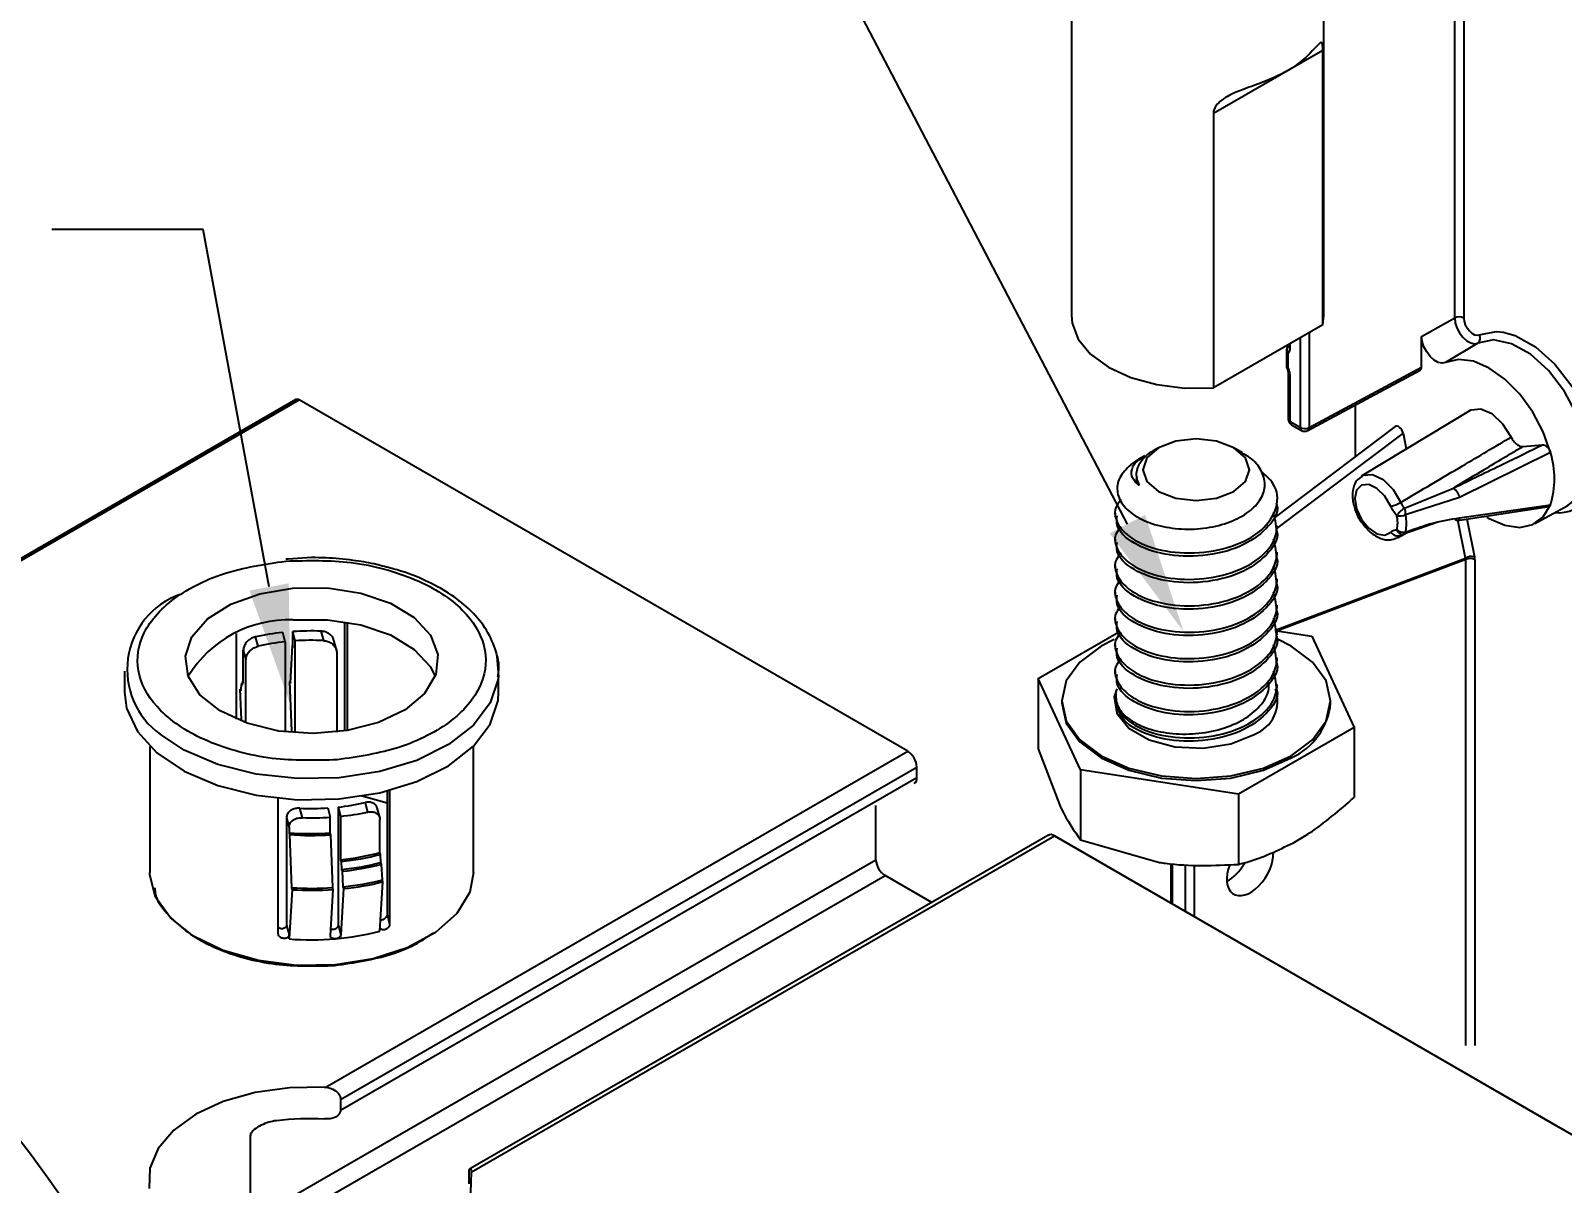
# Model space of a CAD drawing. Extents: x -1.7 to 6.3, y -6.8 to 0.
# Drawn here: x 1.455 to 3.822, y -2.881 to -1.1 of the extents above; entities that cross this region are included whole.
import ezdxf
from ezdxf import colors
from ezdxf.entities.mleader import LeaderData, LeaderLine
from ezdxf.math import Vec2, Vec3

# ---------------------------------------------------------------- set-up
doc = ezdxf.new("R2010")
doc.units = 0
doc.header["$LTSCALE"] = 0.5
doc.header["$MEASUREMENT"] = 0
for name, color, linetype in [('Dimension', 10, 'CONTINUOUS'), ('End Cap', 92, 'CONTINUOUS'), ('FAB DWG', 221, 'CONTINUOUS'), ('Hardware', 242, 'CONTINUOUS'), ('Housing', 150, 'CONTINUOUS'), ('Mounting', 4, 'CONTINUOUS')]:
    doc.layers.add(name, color=color, linetype=linetype)
doc.styles.get("Standard").update_dxf_attribs({"font": 'arial.ttf'})

msp = doc.modelspace()

# ---------------------------------------------------------------- linework, layer by layer
at = {"layer": 'Dimension', "transparency": 16777216}
msp.add_open_spline([(0.7507, -2.2126), (1.8908, -2.9442), (1.7832, -4.6131), (1.6755, -6.2821), (2.7887, -6.7624)], degree=3, knots=[0.144615, 0.144615, 0.144615, 0.144615, 1, 2, 2, 2, 2], dxfattribs=at)
at = {"layer": 'End Cap', "linetype": 'Continuous', "lineweight": 25, "transparency": 16777216}
for p, q in [((3.6559, -1.5441), (3.6559, -0.9812)), ((3.67, -0.9764), (3.67, -1.5442)), ((3.6047, -1.5727), (3.6559, -1.5441)), ((3.3987, -1.5853), (3.3987, -1.5865)), ((3.4016, -1.5907), (3.4016, -1.5836)), ((3.417, -1.5747), (3.417, -1.7133)), ((3.4311, -1.5666), (3.4311, -1.7134)), ((3.6047, -1.62), (3.6047, -1.5727)), ((3.6916, -1.5829), (3.6419, -1.6131)), ((3.3958, -1.5948), (3.3958, -1.6177)), ((3.3988, -1.6218), (3.3988, -1.5989)), ((3.3987, -1.6293), (3.3987, -1.7003)), ((3.4289, -1.7181), (3.6026, -1.6247)), ((3.4311, -1.7134), (3.6047, -1.62)), ((3.4016, -1.7045), (3.4016, -1.6334)), ((3.5025, -1.758), (3.5025, -1.6785)), ((3.6796, -1.6869), (3.5123, -1.7883)), ((3.5639, -1.7118), (3.3782, -1.8517)), ((3.5761, -1.7221), (3.3804, -1.8696)), ((3.417, -1.7133), (3.4016, -1.7045)), ((3.4037, -1.7091), (3.4191, -1.7179)), ((3.5761, -1.7221), (3.5811, -1.7466)), ((3.7612, -1.7429), (3.7915, -1.7402)), ((3.8039, -1.752), (3.6635, -1.8218)), ((3.5782, -1.8381), (3.654, -1.807)), ((3.6635, -1.8218), (3.58, -1.8484)), ((3.6601, -1.8569), (3.8019, -1.8354)), ((3.6635, -1.8531), (3.8039, -1.8329)), ((3.7798, -1.8617), (3.8308, -1.8337)), ((3.6298, -1.8596), (3.5782, -1.8775)), ((3.6727, -1.9153), (3.6607, -1.8568)), ((3.6746, -1.8547), (3.6865, -1.9131)), ((3.5724, -1.8797), (3.5666, -1.8841)), ((3.5674, -1.8837), (3.5777, -1.8781)), ((3.575, -1.8783), (3.5724, -1.8797)), ((3.3798, -2.0263), (3.6727, -1.9153)), ((3.6732, -1.9175), (3.3822, -2.0278)), ((3.6732, -2.6682), (3.6732, -1.9175)), ((3.687, -1.9177), (3.687, -2.6684)), ((3.217, -2.3878), (3.217, -2.4475)), ((3.22, -2.4492), (3.22, -2.3881)), ((3.2393, -2.3895), (3.2393, -2.4603)), ((3.2531, -2.39), (3.2531, -2.4683))]:
    msp.add_line(p, q, dxfattribs=at)
at = {"layer": 'End Cap', "linetype": 'Continuous', "lineweight": 25, "transparency": 16777216, "flags": 128}
for points in [[(3.6559, -1.5441), (3.6568, -1.5517), (3.6594, -1.5596), (3.6634, -1.5672), (3.6686, -1.574), (3.6746, -1.5793), (3.6807, -1.5827), (3.6865, -1.584), (3.6916, -1.5829)], [(3.67, -1.5442), (3.6706, -1.5492), (3.6723, -1.5545), (3.675, -1.5596), (3.6785, -1.5641), (3.6824, -1.5677), (3.6865, -1.57), (3.6904, -1.5708), (3.6938, -1.5701)], [(3.6419, -1.6131), (3.6366, -1.6142), (3.6305, -1.6129), (3.6241, -1.6093), (3.618, -1.6038), (3.6126, -1.5967), (3.6083, -1.5888), (3.6057, -1.5805), (3.6047, -1.5727)], [(3.8308, -1.8337), (3.8449, -1.822), (3.8572, -1.7985), (3.8614, -1.7675), (3.8572, -1.7318), (3.8449, -1.6941), (3.8256, -1.6577), (3.8009, -1.6255), (3.7728, -1.6002), (3.7436, -1.5839), (3.7158, -1.578), (3.6916, -1.5829)], [(3.6938, -1.5701), (3.7197, -1.5648), (3.7309, -1.5659)], [(3.7309, -1.5659), (3.7495, -1.5712), (3.7807, -1.5886), (3.8108, -1.6156), (3.8372, -1.65), (3.8579, -1.689), (3.871, -1.7293), (3.8755, -1.7676), (3.871, -1.8007), (3.8624, -1.8196)], [(3.8039, -1.752), (3.7926, -1.7203), (3.7764, -1.6898), (3.7563, -1.6621), (3.7333, -1.6389), (3.709, -1.6215), (3.6847, -1.6111), (3.6619, -1.6083), (3.6419, -1.6131)], [(3.6796, -1.6869), (3.6814, -1.6859), (3.6963, -1.6844), (3.7135, -1.692), (3.73, -1.7075), (3.7431, -1.7281)], [(3.5121, -1.7885), (3.5144, -1.7872), (3.5287, -1.7862), (3.5451, -1.794), (3.5606, -1.8092), (3.5724, -1.8291)], [(3.5572, -1.8353), (3.5479, -1.8197), (3.5358, -1.8077), (3.523, -1.8016), (3.5117, -1.8024), (3.5041, -1.81), (3.5014, -1.8229), (3.5041, -1.839), (3.5117, -1.8554), (3.523, -1.8691), (3.5358, -1.8778), (3.5479, -1.8799), (3.5572, -1.875)], [(3.7055, -1.8517), (3.709, -1.8538), (3.7333, -1.8645), (3.7563, -1.8678), (3.7764, -1.8634), (3.7926, -1.8515), (3.8039, -1.8329)]]:
    msp.add_lwpolyline(points, dxfattribs=at)
at = {"layer": 'End Cap', "linetype": 'Continuous', "lineweight": 25, "transparency": 16777216}
for centre, radius, start, end in [((3.6629, -1.558), 0.0155, 62.6565, 116.7662), ((3.6858, -1.5753), 0.0096, 307.506, 33.1027), ((3.4059, -1.5948), 0.0101, 133.3914, 180), ((3.4009, -1.5943), 0.00508, 185.8452, 245.4749), ((3.4036, -1.5861), 0.00496, 185.0787, 246.2415), ((3.4059, -1.6177), 0.01, 180, 205.6433), ((3.4009, -1.6172), 0.00508, 185.8452, 245.4749), ((3.4035, -1.6289), 0.00483, 184.2379, 247.1799), ((3.4087, -1.7003), 0.01, 180, 240.0027), ((3.4036, -1.6999), 0.00496, 185.0787, 246.2415), ((3.4066, -1.705), 0.00496, 173.763, 234.9248), ((3.4241, -1.6996), 0.0155, 242.6565, 296.7662), ((3.4219, -1.7139), 0.00496, 173.763, 234.9248), ((3.4241, -1.7092), 0.0101, 240.0027, 298.2656), ((3.4262, -1.7139), 0.0049, 302.6721, 6.5147), ((3.6782, -1.7924), 0.132, 342.157, 17.843), ((3.6384, -1.8275), 0.0258, 12.7168, 52.6513), ((3.8157, -1.7896), 0.0556, 264.5518, 327.2663), ((3.5415, -1.7751), 0.0622, 284.6691, 299.8195), ((3.5954, -1.867), 0.0336, 120.7222, 149.0456), ((3.5528, -1.8479), 0.0273, 358.9931, 21.0761), ((3.5711, -1.8258), 0.0243, 259.3648, 291.636), ((3.5204, -1.8606), 0.0474, 346.7808, 13.2192), ((3.5236, -1.8617), 0.0579, 346.7808, 13.2192), ((3.6601, -1.852), 0.00491, 211.938, 270.0728), ((3.6588, -1.8523), 0.00479, 285.2768, 350.0781), ((3.5676, -1.8683), 0.0124, 212.9022, 292.7151), ((3.5769, -1.8594), 0.0158, 229.2874, 281.3647), ((3.5755, -1.8693), 0.00915, 193.042, 262.3537), ((3.575, -1.8666), 0.0119, 266.6363, 290.8197), ((3.5774, -1.8756), 0.0027, 310.9739, 14.645), ((3.6827, -1.9336), 0.0209, 79.3789, 118.6168), ((3.6799, -1.9315), 0.0156, 62.7384, 115.5295)]:
    msp.add_arc(centre, radius, start, end, dxfattribs=at)
for centre, major_axis, ratio, start_param, end_param in [((3.5976, -1.6159), (-0.00503, 0.00871), 0.577206, 3.124143, 3.92692), ((3.5692, -1.7203), (-0.00499, 0.00879), 0.576016, 4.198549, 6.358142), ((3.6657, -1.9135), (-0.00623, 0.00826), 0.518965, 3.869665, 4.133609), ((3.6728, -1.9094), (-0.01, 0.0176), 0.573527, 3.930429, 4.194373), ((3.3398, -2.3914), (0.0257, 0.0429), 0.587369, 1.854849, 5.549123), ((3.3066, -2.3723), (0.0244, 0.0437), 0.567218, 3.840847, 4.717939)]:
    msp.add_ellipse(centre, major_axis=major_axis, ratio=ratio, start_param=start_param, end_param=end_param, dxfattribs=at)
for points, knots in [([(3.3991, -1.5877), (3.3986, -1.5881), (3.3972, -1.5893), (3.3966, -1.5924), (3.3971, -1.596), (3.3982, -1.598), (3.3988, -1.5989)], [0, 0, 0, 0, 0.1723961, 0.5036747, 0.7614299, 1, 1, 1, 1]), ([(3.3987, -1.5865), (3.3986, -1.5871), (3.3986, -1.588), (3.3985, -1.588), (3.3985, -1.5879)], [0, 0, 0, 0, 0.609867, 1, 1, 1, 1]), ([(3.3988, -1.5989), (3.3997, -1.5977), (3.4013, -1.5956), (3.4015, -1.5922), (3.4016, -1.5907)], [0, 0, 0, 0, 0.55942, 1, 1, 1, 1]), ([(3.3968, -1.622), (3.3973, -1.6233), (3.3984, -1.626), (3.3986, -1.6282), (3.3987, -1.6293)], [0, 0, 0, 0, 0.511494, 1, 1, 1, 1]), ([(3.3988, -1.6218), (3.398, -1.622), (3.3969, -1.6223), (3.397, -1.622), (3.397, -1.6219)], [0, 0, 0, 0, 0.663295, 1, 1, 1, 1]), ([(3.4016, -1.6334), (3.4015, -1.6313), (3.4012, -1.6275), (3.3995, -1.6235), (3.3988, -1.6218)], [0, 0, 0, 0, 0.559385, 1, 1, 1, 1]), ([(3.5724, -1.8291), (3.6043, -1.8102), (3.6612, -1.7766), (3.7181, -1.743), (3.7431, -1.7281)], [0, 0, 0, 0, 0.56, 1, 1, 1, 1]), ([(3.654, -1.807), (3.6797, -1.7945), (3.7256, -1.7723), (3.7714, -1.75), (3.7915, -1.7402)], [0, 0, 0, 0, 0.559999, 1, 1, 1, 1]), ([(3.7612, -1.7429), (3.7412, -1.7548), (3.7055, -1.7762), (3.6697, -1.7976), (3.654, -1.807)], [0, 0, 0, 0, 0.56, 1, 1, 1, 1]), ([(3.7431, -1.7281), (3.7442, -1.7302), (3.7466, -1.7344), (3.7514, -1.7393), (3.7566, -1.7426), (3.7597, -1.7428), (3.7612, -1.7429)], [0, 0, 0, 0, 0.249796, 0.499616, 0.749456, 1, 1, 1, 1]), ([(3.7915, -1.7402), (3.7927, -1.7403), (3.7944, -1.7404), (3.7969, -1.7418), (3.7987, -1.7432), (3.8004, -1.7451), (3.8019, -1.7472), (3.8031, -1.7496), (3.8036, -1.7512), (3.8039, -1.752)], [0, 0, 0, 0, 0.24897, 0.373538, 0.499233, 0.623545, 0.749589, 0.87405, 1, 1, 1, 1]), ([(3.5123, -1.7891), (3.5095, -1.791), (3.5033, -1.7952), (3.4985, -1.8072), (3.4972, -1.8227), (3.5017, -1.841), (3.5078, -1.8552), (3.5129, -1.8607), (3.5133, -1.8613)], [0, 0, 0, 0, 0.140087, 0.314781, 0.513548, 0.742105, 0.975611, 1, 1, 1, 1]), ([(3.5666, -1.8497), (3.5645, -1.8473), (3.5609, -1.8428), (3.5584, -1.8376), (3.5572, -1.8353)], [0, 0, 0, 0, 0.559151, 1, 1, 1, 1]), ([(3.5724, -1.8291), (3.5732, -1.8307), (3.5748, -1.834), (3.577, -1.8367), (3.5782, -1.8381)], [0, 0, 0, 0, 0.483304, 1, 1, 1, 1]), ([(3.8039, -1.8329), (3.8036, -1.8334), (3.8031, -1.8344), (3.802, -1.8353), (3.8011, -1.8355), (3.8007, -1.8355)], [0, 0, 0, 0, 0.360496, 0.725146, 1, 1, 1, 1]), ([(3.5133, -1.8613), (3.5172, -1.8661), (3.5256, -1.8766), (3.5406, -1.8853), (3.5551, -1.8883), (3.5629, -1.8853), (3.5661, -1.884)], [0, 0, 0, 0, 0.261631, 0.564105, 0.814758, 1, 1, 1, 1]), ([(3.58, -1.8749), (3.5942, -1.8698), (3.6225, -1.8596), (3.6498, -1.8553), (3.6635, -1.8531)], [0, 0, 0, 0, 0.499962, 1, 1, 1, 1]), ([(3.5572, -1.875), (3.5587, -1.8738), (3.5613, -1.8716), (3.565, -1.8714), (3.5666, -1.8714)], [0, 0, 0, 0, 0.5601293, 1, 1, 1, 1])]:
    msp.add_open_spline(points, degree=3, knots=knots, dxfattribs=at)
at = {"layer": 'Hardware', "linetype": 'Continuous', "lineweight": 25, "transparency": 16777216}
for p, q in [((3.1981, -1.745), (3.19, -1.7497)), ((3.328, -1.7527), (3.3147, -1.745)), ((3.177, -1.7572), (3.168, -1.7624)), ((3.1314, -1.845), (3.1314, -1.8501)), ((3.3814, -1.8297), (3.3814, -1.8246)), ((3.3814, -1.8705), (3.3814, -1.8654)), ((3.1314, -1.8858), (3.1314, -1.8909)), ((1.8534, -1.9167), (1.8495, -1.9169)), ((1.8895, -1.9144), (1.8534, -1.9167)), ((3.3814, -1.9113), (3.3814, -1.9062)), ((3.1314, -1.9267), (3.1314, -1.9318)), ((3.3814, -1.9522), (3.3814, -1.9471)), ((3.1314, -1.9675), (3.1314, -1.9726)), ((3.3814, -1.993), (3.3814, -1.9879)), ((3.1314, -2.0083), (3.1314, -2.0134)), ((1.7729, -2.0318), (1.7729, -2.1639)), ((1.8485, -2.0445), (1.8448, -2.0302)), ((1.8643, -2.0431), (1.8606, -2.0288)), ((1.8606, -2.0533), (1.8606, -2.0288)), ((1.9039, -2.0281), (1.9077, -2.0427)), ((1.9411, -2.1822), (1.9411, -2.0135)), ((1.945, -2.1816), (1.945, -2.0141)), ((3.0124, -2.1013), (3.1364, -2.0298)), ((3.3781, -2.0272), (3.435, -2.036)), ((3.3814, -2.0338), (3.3814, -2.0287)), ((1.784, -2.0577), (1.7879, -2.0726)), ((1.784, -2.1084), (1.784, -2.0577)), ((1.8068, -2.0514), (1.803, -2.0368)), ((1.8485, -2.0445), (1.8485, -2.1837)), ((1.8569, -2.1085), (1.8599, -2.0505)), ((1.8599, -2.0505), (1.8606, -2.0533)), ((1.8643, -2.1853), (1.8643, -2.0431)), ((1.9279, -2.0572), (1.924, -2.0422)), ((3.1314, -2.0491), (3.1314, -2.0542)), ((3.435, -2.036), (3.5004, -2.1768)), ((1.7879, -2.1698), (1.7879, -2.0726)), ((1.9283, -2.0606), (1.9283, -2.184)), ((2.1759, -2.0672), (2.1782, -2.0981)), ((3.3814, -2.0747), (3.3814, -2.0695)), ((1.6005, -2.0897), (1.6005, -2.1224)), ((1.7824, -2.1115), (1.7832, -2.1054)), ((1.7832, -2.1054), (1.784, -2.1084)), ((1.8561, -2.1057), (1.8569, -2.1085)), ((1.8592, -2.1827), (1.8561, -2.1057)), ((2.1785, -2.1224), (2.1785, -2.0897)), ((3.0778, -2.2422), (3.0124, -2.1013)), ((3.0124, -2.1013), (3.0124, -2.2098)), ((3.1314, -2.09), (3.1314, -2.0951)), ((1.7793, -2.1175), (1.7801, -2.1205)), ((1.7813, -2.1651), (1.7793, -2.1175)), ((1.7801, -2.1205), (1.7816, -2.1085)), ((1.7816, -2.1085), (1.7824, -2.1115)), ((3.3814, -2.1155), (3.3814, -2.1104)), ((3.0486, -2.1359), (3.0486, -2.1391)), ((3.4642, -2.1391), (3.4642, -2.1359)), ((3.5004, -2.1768), (3.3218, -2.2799)), ((3.5004, -2.1768), (3.5004, -2.2853)), ((1.6395, -2.2061), (1.6395, -2.4008)), ((2.1395, -2.4008), (2.1395, -2.2061)), ((3.0124, -2.2098), (3.0451, -2.2962)), ((3.3218, -2.2799), (3.0778, -2.2422)), ((3.0778, -2.2422), (3.0778, -2.3506)), ((1.838, -2.4955), (1.838, -2.2865)), ((1.9723, -2.293), (1.976, -2.3076)), ((2.0062, -2.275), (2.0062, -2.4653)), ((2.0101, -2.274), (2.0101, -2.4807)), ((3.3218, -2.2799), (3.3218, -2.3884)), ((1.8508, -2.3164), (1.8508, -2.4822)), ((1.8508, -2.3164), (1.8546, -2.3314)), ((1.8752, -2.3163), (1.8714, -2.3016)), ((1.9148, -2.3012), (1.9184, -2.3155)), ((1.9184, -2.34), (1.9184, -2.3155)), ((1.9306, -2.2999), (1.9306, -2.482)), ((1.9306, -2.2999), (1.9343, -2.3142)), ((1.9343, -2.3142), (1.9343, -2.3812)), ((1.9947, -2.3161), (1.9908, -2.3012)), ((1.9951, -2.37), (1.9951, -2.3193)), ((1.8546, -2.3314), (1.8546, -2.3396)), ((1.8546, -2.3396), (1.8554, -2.3425)), ((1.8554, -2.3425), (1.8586, -2.4246)), ((1.9192, -2.3429), (1.9184, -2.34)), ((1.9222, -2.4244), (1.9192, -2.3429)), ((3.0778, -2.3506), (3.1998, -2.3855)), ((1.9343, -2.3812), (1.935, -2.384)), ((1.935, -2.384), (1.9358, -2.3963)), ((1.9959, -2.373), (1.9951, -2.37)), ((1.9967, -2.3854), (1.9959, -2.373)), ((1.9974, -2.3884), (1.9967, -2.3854)), ((1.999, -2.4125), (1.9974, -2.3884)), ((1.9358, -2.3963), (1.9365, -2.3992)), ((1.9365, -2.3992), (1.938, -2.4231)), ((1.9998, -2.4154), (1.999, -2.4125)), ((1.8593, -2.4275), (1.8546, -2.5037)), ((1.8586, -2.4246), (1.8593, -2.4275)), ((1.9188, -2.4988), (1.923, -2.4273)), ((1.923, -2.4273), (1.9222, -2.4244)), ((1.9388, -2.4259), (1.9346, -2.4975)), ((1.938, -2.4231), (1.9388, -2.4259)), ((1.9951, -2.4916), (1.9998, -2.4154)), ((1.8508, -2.4822), (1.8546, -2.4972)), ((1.9306, -2.482), (1.9346, -2.4975)), ((2.0062, -2.4653), (2.0101, -2.4807)), ((1.8546, -2.5037), (1.8546, -2.4972))]:
    msp.add_line(p, q, dxfattribs=at)
at = {"layer": 'Hardware', "linetype": 'Continuous', "lineweight": 25, "transparency": 16777216, "flags": 128}
for points in [[(3.1981, -1.745), (3.1802, -1.7604), (3.1739, -1.7787), (3.1802, -1.7969), (3.1981, -1.8123), (3.2248, -1.8226), (3.2564, -1.8263), (3.2879, -1.8226), (3.3147, -1.8123), (3.3326, -1.7969), (3.3388, -1.7787), (3.3326, -1.7604), (3.3147, -1.745), (3.2879, -1.7347), (3.2564, -1.7311), (3.2248, -1.7347), (3.1981, -1.745)], [(3.1554, -1.7709), (3.1631, -1.7653), (3.168, -1.7624)], [(1.8607, -1.9617), (1.914, -1.9614), (1.9654, -1.9694), (2.0112, -1.985), (2.048, -2.0072), (2.073, -2.0344), (2.0844, -2.0644), (2.0814, -2.0951), (2.0641, -2.1242), (2.0339, -2.1495), (1.993, -2.1691), (1.9444, -2.1817), (1.8917, -2.1862), (1.8389, -2.1824), (1.7899, -2.1705), (1.7482, -2.1513), (1.717, -2.1264), (1.6986, -2.0976), (1.6944, -2.0669), (1.7046, -2.0368), (1.7286, -2.0093), (1.7645, -1.9866), (1.8096, -1.9704), (1.8607, -1.9617)], [(1.8607, -2.0107), (1.914, -2.0104), (1.9654, -2.0183), (2.0112, -2.034), (2.048, -2.0562), (2.073, -2.0834), (2.0804, -2.0979)], [(3.1295, -2.0409), (3.1094, -2.0511), (3.0764, -2.0759), (3.0556, -2.1048), (3.0486, -2.1359), (3.0556, -2.1669), (3.0764, -2.1959), (3.1094, -2.2207), (3.1525, -2.2398), (3.2026, -2.2518), (3.2564, -2.2559), (3.3102, -2.2518), (3.3603, -2.2398), (3.4033, -2.2207), (3.4033, -2.2207)], [(3.4033, -2.2207), (3.4363, -2.1959), (3.4571, -2.1669), (3.4642, -2.1359), (3.4571, -2.1048), (3.4363, -2.0759), (3.4033, -2.0511), (3.3808, -2.0398)], [(2.1782, -2.0981), (2.1777, -2.1024), (2.1656, -2.1391), (2.1396, -2.1734), (2.1011, -2.2034), (2.0519, -2.2277), (1.9947, -2.2451), (1.9321, -2.2547), (1.8675, -2.256), (1.8039, -2.249), (1.7446, -2.234), (1.6926, -2.2118), (1.6554, -2.1875)], [(1.6005, -2.1224), (1.6037, -2.1469), (1.6203, -2.183), (1.6505, -2.2161), (1.6926, -2.2445), (1.7446, -2.2667), (1.8039, -2.2817), (1.8675, -2.2887), (1.9321, -2.2874), (1.9947, -2.2778), (2.0519, -2.2604), (2.1011, -2.236), (2.1396, -2.206), (2.1656, -2.1718), (2.1777, -2.1351), (2.1785, -2.1224)], [(3.1337, -2.117), (3.1299, -2.1295), (3.1337, -2.1549), (3.1523, -2.178), (3.1835, -2.196), (3.2235, -2.2067), (3.2674, -2.2089), (3.3101, -2.2023), (3.3462, -2.1877)], [(3.0486, -2.1391), (3.0556, -2.1701), (3.0764, -2.1991), (3.1094, -2.2239), (3.1525, -2.243), (3.2026, -2.255), (3.2564, -2.2591), (3.3102, -2.255), (3.3603, -2.243), (3.4033, -2.2239)], [(2.0062, -2.2938), (1.9677, -2.2831), (1.9674, -2.283)], [(2.1395, -2.4008), (2.1338, -2.4315), (2.114, -2.4644), (2.0811, -2.4935), (2.0371, -2.5173), (1.9845, -2.5343), (1.9264, -2.5435), (1.8661, -2.5445), (1.8072, -2.5371), (1.7531, -2.5218), (1.707, -2.4994), (1.6714, -2.4713), (1.6485, -2.4391), (1.6396, -2.4047), (1.6395, -2.4008)]]:
    msp.add_lwpolyline(points, dxfattribs=at)
at = {"layer": 'Hardware', "linetype": 'Continuous', "lineweight": 25, "transparency": 16777216}
for centre, radius, start, end in [((1.728, -2.0875), 0.1235, 109.9698, 234.0364), ((1.8545, -2.1934), 0.1828, 88.0544, 148.4836), ((1.8866, -2.4308), 0.4028, 95.9507, 101.9696), ((1.8895, -2.4599), 0.4321, 88.0934, 93.8369), ((1.8865, -2.4022), 0.3597, 96.0581, 102.7929), ((1.8895, -2.4312), 0.389, 87.3259, 93.7187), ((3.1868, -2.1293), 0.055, 174.8713, 240.5585), ((3.3267, -2.1356), 0.0556, 290.5388, 19.5289), ((3.3604, -2.1289), 0.1043, 294.3096, 354.3702), ((1.8926, -1.9422), 0.3597, 276.0581, 282.7929), ((1.8895, -1.9131), 0.389, 267.3259, 273.7187), ((1.8895, -1.8844), 0.4321, 268.0934, 273.8369), ((1.8925, -1.9136), 0.4028, 275.9507, 281.9696), ((1.8895, -1.9094), 0.4316, 265.361, 273.8395), ((1.8895, -1.9035), 0.4403, 265.5535, 273.8597), ((1.894, -1.9906), 0.3927, 275.8867, 284.9178), ((1.894, -1.9848), 0.4014, 275.8708, 284.7072), ((1.8939, -1.9879), 0.4106, 275.8545, 284.494), ((1.8939, -1.9821), 0.4192, 275.8395, 284.3011), ((1.8938, -1.9883), 0.4371, 275.81, 283.928), ((1.8895, -1.9494), 0.4761, 266.2688, 273.9359), ((1.8895, -1.9437), 0.4848, 266.426, 273.9528), ((1.8938, -1.9825), 0.4457, 275.7963, 283.7574), ((1.8895, -2.0738), 0.4313, 265.3589, 274.9002), ((1.8933, -2.1088), 0.3961, 274.7905, 284.8899)]:
    msp.add_arc(centre, radius, start, end, dxfattribs=at)
for points, knots in [([(3.1901, -1.7499), (3.1894, -1.7503), (3.182, -1.7533), (3.1779, -1.758), (3.1742, -1.7623)], [0, 0, 0, 0, 0.099795, 1, 1, 1, 1]), ([(3.1554, -1.7709), (3.1488, -1.7775), (3.1356, -1.7908), (3.1327, -1.814), (3.1432, -1.8359), (3.1668, -1.8542), (3.1997, -1.8666), (3.2383, -1.8716), (3.2777, -1.869), (3.3136, -1.8586), (3.3419, -1.8423), (3.3593, -1.8215), (3.3646, -1.7987), (3.3567, -1.7769), (3.3432, -1.7611), (3.3307, -1.7551), (3.3276, -1.7535)], [0, 0, 0, 0, 0.08065, 0.161302, 0.241679, 0.319752, 0.397882, 0.473806, 0.549326, 0.623458, 0.696382, 0.768721, 0.839064, 0.909481, 0.977358, 1, 1, 1, 1]), ([(3.1682, -1.803), (3.1641, -1.7992), (3.1559, -1.7915), (3.1561, -1.7773), (3.163, -1.7654), (3.1739, -1.7598), (3.1774, -1.758)], [0, 0, 0, 0, 0.270617, 0.541386, 0.854216, 1, 1, 1, 1]), ([(3.1742, -1.7623), (3.1725, -1.7645), (3.1664, -1.7721), (3.1618, -1.7863), (3.1661, -1.7976), (3.1682, -1.803)], [0, 0, 0, 0, 0.1730651, 0.6022061, 1, 1, 1, 1]), ([(3.1403, -1.8247), (3.1369, -1.8292), (3.1284, -1.8407), (3.1332, -1.8614), (3.1524, -1.8846), (3.1939, -1.9038), (3.2532, -1.9099), (3.3133, -1.8992), (3.3609, -1.8734), (3.3839, -1.8377), (3.3823, -1.8034), (3.3634, -1.7869), (3.3562, -1.7806)], [0, 0, 0, 0, 0.055184, 0.139311, 0.225136, 0.341829, 0.459768, 0.577299, 0.694119, 0.812542, 0.929321, 1, 1, 1, 1]), ([(3.1682, -1.803), (3.1661, -1.7998), (3.1631, -1.7953), (3.1649, -1.7907), (3.1655, -1.7893)], [0, 0, 0, 0, 0.7019005, 1, 1, 1, 1]), ([(3.1384, -1.8686), (3.1359, -1.8722), (3.1283, -1.8826), (3.1333, -1.9023), (3.1523, -1.9254), (3.1939, -1.9446), (3.2531, -1.9507), (3.3134, -1.94), (3.3603, -1.9143), (3.3852, -1.8796), (3.3787, -1.8562), (3.3757, -1.8453)], [0, 0, 0, 0, 0.047448, 0.140639, 0.235709, 0.364973, 0.495617, 0.625809, 0.755213, 0.886393, 1, 1, 1, 1]), ([(3.3801, -1.8298), (3.3805, -1.831), (3.3851, -1.8445), (3.3668, -1.871), (3.3263, -1.8995), (3.2674, -1.9141), (3.2065, -1.9117), (3.1578, -1.8938), (3.1322, -1.8703), (3.1337, -1.8549), (3.1341, -1.8501)], [0, 0, 0, 0, 0.015087, 0.168252, 0.319548, 0.472952, 0.62482, 0.776688, 0.930093, 1, 1, 1, 1]), ([(3.1384, -1.9094), (3.1359, -1.913), (3.1283, -1.9235), (3.1333, -1.9431), (3.1523, -1.9663), (3.1939, -1.9855), (3.2531, -1.9916), (3.3134, -1.9808), (3.3603, -1.9552), (3.3852, -1.9204), (3.3787, -1.897), (3.3757, -1.8861)], [0, 0, 0, 0, 0.047448, 0.140639, 0.235709, 0.364973, 0.495617, 0.625809, 0.755213, 0.886393, 1, 1, 1, 1]), ([(3.3801, -1.8707), (3.3805, -1.8719), (3.3851, -1.8854), (3.3668, -1.9119), (3.3263, -1.9403), (3.2674, -1.9549), (3.2065, -1.9525), (3.1578, -1.9346), (3.1322, -1.9111), (3.1337, -1.8957), (3.1341, -1.8909)], [0, 0, 0, 0, 0.015087, 0.168252, 0.319548, 0.472952, 0.62482, 0.776688, 0.930093, 1, 1, 1, 1]), ([(2.0114, -1.9308), (2.003, -1.9285), (1.9844, -1.9234), (1.951, -1.9179), (1.9184, -1.9148), (1.897, -1.9145), (1.8895, -1.9144)], [0, 0, 0, 0, 0.218171, 0.488408, 0.823339, 1, 1, 1, 1]), ([(3.3801, -1.9115), (3.3805, -1.9127), (3.3851, -1.9262), (3.3668, -1.9527), (3.3263, -1.9811), (3.2674, -1.9958), (3.2065, -1.9934), (3.1578, -1.9755), (3.1322, -1.9519), (3.1337, -1.9366), (3.1341, -1.9317)], [0, 0, 0, 0, 0.015087, 0.168252, 0.319548, 0.472952, 0.62482, 0.776688, 0.930093, 1, 1, 1, 1]), ([(1.9292, -2.227), (1.8952, -2.2278), (1.8429, -2.2291), (1.776, -2.2152), (1.7283, -2.1991), (1.6874, -2.1774), (1.646, -2.1444), (1.617, -2.0968), (1.6207, -2.0464), (1.6436, -2.0078), (1.6718, -1.9803), (1.7093, -1.9568), (1.7663, -1.9323), (1.817, -1.9247), (1.8499, -1.9198)], [0, 0, 0, 0, 0.119728, 0.18418, 0.25, 0.31582, 0.380272, 0.5, 0.619728, 0.68418, 0.75, 0.81582, 0.880272, 1, 1, 1, 1]), ([(1.8499, -1.9198), (1.8839, -1.9189), (1.9362, -1.9177), (2.0031, -1.9315), (2.0508, -1.9477), (2.0917, -1.9693), (2.1331, -2.0023), (2.162, -2.0499), (2.1584, -2.1004), (2.1355, -2.1389), (2.1073, -2.1665), (2.0698, -2.19), (2.0128, -2.2144), (1.9621, -2.222), (1.9292, -2.227)], [0, 0, 0, 0, 0.119728, 0.18418, 0.25, 0.31582, 0.380272, 0.5, 0.619728, 0.68418, 0.75, 0.81582, 0.880272, 1, 1, 1, 1]), ([(2.1773, -2.0992), (2.1777, -2.0968), (2.1806, -2.0822), (2.1746, -2.0556), (2.159, -2.0224), (2.134, -1.9936), (2.1028, -1.9692), (2.0653, -1.9491), (2.0343, -1.9365), (2.0149, -1.9317), (2.0114, -1.9308)], [0, 0, 0, 0, 0.033351, 0.201721, 0.361146, 0.517565, 0.668132, 0.811233, 0.96608, 1, 1, 1, 1]), ([(3.1384, -1.9503), (3.1359, -1.9538), (3.1283, -1.9643), (3.1333, -1.9839), (3.1523, -2.0071), (3.1939, -2.0263), (3.2531, -2.0324), (3.3134, -2.0217), (3.3603, -1.996), (3.3852, -1.9612), (3.3787, -1.9378), (3.3757, -1.9269)], [0, 0, 0, 0, 0.047448, 0.140639, 0.235709, 0.364973, 0.495617, 0.625809, 0.755213, 0.886393, 1, 1, 1, 1]), ([(3.3801, -1.9523), (3.3805, -1.9535), (3.3851, -1.967), (3.3668, -1.9935), (3.3263, -2.022), (3.2674, -2.0366), (3.2065, -2.0342), (3.1578, -2.0163), (3.1322, -1.9928), (3.1337, -1.9774), (3.1341, -1.9726)], [0, 0, 0, 0, 0.015087, 0.168252, 0.319548, 0.472952, 0.62482, 0.776688, 0.930093, 1, 1, 1, 1]), ([(3.1384, -1.9911), (3.1359, -1.9946), (3.1283, -2.0051), (3.1333, -2.0247), (3.1523, -2.0479), (3.1939, -2.0671), (3.2531, -2.0732), (3.3134, -2.0625), (3.3603, -2.0368), (3.3852, -2.002), (3.3787, -1.9786), (3.3757, -1.9678)], [0, 0, 0, 0, 0.047448, 0.140639, 0.235709, 0.364973, 0.495617, 0.625809, 0.755213, 0.886393, 1, 1, 1, 1]), ([(3.1384, -2.0319), (3.1359, -2.0355), (3.1283, -2.046), (3.1333, -2.0656), (3.1523, -2.0887), (3.1939, -2.108), (3.2531, -2.114), (3.3134, -2.1033), (3.3603, -2.0776), (3.3852, -2.0429), (3.3787, -2.0195), (3.3757, -2.0086)], [0, 0, 0, 0, 0.047448, 0.140639, 0.235709, 0.364973, 0.495617, 0.625809, 0.755213, 0.886393, 1, 1, 1, 1]), ([(3.3801, -1.9931), (3.3805, -1.9943), (3.3851, -2.0078), (3.3668, -2.0343), (3.3263, -2.0628), (3.2674, -2.0774), (3.2065, -2.075), (3.1578, -2.0571), (3.1322, -2.0336), (3.1337, -2.0182), (3.1341, -2.0134)], [0, 0, 0, 0, 0.015087, 0.1682521, 0.3195477, 0.4729525, 0.6248202, 0.776688, 0.9300927, 1, 1, 1, 1]), ([(1.9238, -2.0422), (1.9236, -2.0416), (1.9233, -2.0391), (1.9204, -2.0352), (1.9155, -2.0311), (1.9096, -2.0286), (1.9056, -2.0283), (1.9039, -2.0281)], [0, 0, 0, 0, 0.087766, 0.323609, 0.564363, 0.813881, 1, 1, 1, 1]), ([(3.3801, -2.034), (3.3805, -2.0352), (3.3851, -2.0487), (3.3668, -2.0752), (3.3263, -2.1036), (3.2674, -2.1182), (3.2065, -2.1158), (3.1578, -2.0979), (3.1322, -2.0744), (3.1337, -2.059), (3.1341, -2.0542)], [0, 0, 0, 0, 0.015087, 0.1682521, 0.3195477, 0.4729525, 0.6248202, 0.776688, 0.9300927, 1, 1, 1, 1]), ([(1.803, -2.0368), (1.8008, -2.0374), (1.7964, -2.0388), (1.7906, -2.0431), (1.7863, -2.0485), (1.7843, -2.0537), (1.7841, -2.0566), (1.784, -2.0577)], [0, 0, 0, 0, 0.221541, 0.443067, 0.664246, 0.879633, 1, 1, 1, 1]), ([(1.7879, -2.0726), (1.788, -2.0708), (1.7884, -2.0671), (1.7915, -2.0615), (1.796, -2.0566), (1.8014, -2.053), (1.8052, -2.0519), (1.8068, -2.0514)], [0, 0, 0, 0, 0.203372, 0.406554, 0.61495, 0.8328, 1, 1, 1, 1]), ([(1.9077, -2.0427), (1.9101, -2.043), (1.9148, -2.0436), (1.9211, -2.0471), (1.9258, -2.0519), (1.928, -2.0567), (1.9282, -2.0595), (1.9283, -2.0606)], [0, 0, 0, 0, 0.2232208, 0.4464205, 0.6692023, 0.8846856, 1, 1, 1, 1]), ([(3.1384, -2.0727), (3.1359, -2.0763), (3.1283, -2.0868), (3.1333, -2.1064), (3.1523, -2.1296), (3.1939, -2.1488), (3.2531, -2.1549), (3.3134, -2.1441), (3.3603, -2.1185), (3.3852, -2.0837), (3.3787, -2.0603), (3.3757, -2.0494)], [0, 0, 0, 0, 0.047448, 0.140639, 0.235709, 0.364973, 0.495617, 0.625809, 0.755213, 0.886393, 1, 1, 1, 1]), ([(3.3801, -2.0748), (3.3805, -2.076), (3.3851, -2.0895), (3.3668, -2.116), (3.3263, -2.1445), (3.2674, -2.1591), (3.2065, -2.1567), (3.1578, -2.1388), (3.1322, -2.1152), (3.1337, -2.0999), (3.1341, -2.0951)], [0, 0, 0, 0, 0.015087, 0.1682521, 0.3195477, 0.4729525, 0.6248202, 0.776688, 0.9300927, 1, 1, 1, 1]), ([(3.132, -2.1243), (3.132, -2.1319), (3.132, -2.1471), (3.1528, -2.1704), (3.1937, -2.1896), (3.2532, -2.1957), (3.3134, -2.185), (3.3603, -2.1593), (3.3852, -2.1245), (3.3787, -2.1011), (3.3757, -2.0903)], [0, 0, 0, 0, 0.097832, 0.197638, 0.333341, 0.470493, 0.607169, 0.74302, 0.880734, 1, 1, 1, 1]), ([(3.132, -2.1243), (3.1324, -2.1316), (3.1332, -2.1461), (3.1522, -2.1654), (3.1817, -2.1801), (3.2196, -2.1875), (3.2608, -2.1873), (3.3006, -2.1789), (3.3347, -2.1631), (3.3583, -2.142), (3.3698, -2.122), (3.3684, -2.1101), (3.368, -2.1067)], [0, 0, 0, 0, 0.11021, 0.219768, 0.328635, 0.436485, 0.542814, 0.64893, 0.752713, 0.85658, 0.958342, 1, 1, 1, 1]), ([(3.3801, -2.1156), (3.3805, -2.1168), (3.3851, -2.1303), (3.3668, -2.1568), (3.3263, -2.1853), (3.2674, -2.1999), (3.2068, -2.1975), (3.173, -2.1854), (3.1601, -2.1774), (3.1597, -2.1772)], [0, 0, 0, 0, 0.019314, 0.215391, 0.409075, 0.605459, 0.799875, 0.994292, 1, 1, 1, 1]), ([(1.9906, -2.3012), (1.9905, -2.3006), (1.9902, -2.2983), (1.9876, -2.2954), (1.9831, -2.2929), (1.9777, -2.292), (1.9739, -2.2927), (1.9723, -2.293)], [0, 0, 0, 0, 0.0857227, 0.3189117, 0.558084, 0.808107, 1, 1, 1, 1]), ([(3.4111, -2.3528), (3.418, -2.3486), (3.4482, -2.3304), (3.4776, -2.3049), (3.5004, -2.2853)], [0, 0, 0, 0, 0.228281, 1, 1, 1, 1]), ([(1.8714, -2.3016), (1.869, -2.3017), (1.8643, -2.3018), (1.858, -2.3043), (1.8533, -2.3083), (1.851, -2.3126), (1.8508, -2.3155), (1.8508, -2.3164)], [0, 0, 0, 0, 0.2232208, 0.4464205, 0.6692023, 0.8846856, 1, 1, 1, 1]), ([(1.8546, -2.3314), (1.8549, -2.3296), (1.8553, -2.3261), (1.8586, -2.3216), (1.8636, -2.3182), (1.8694, -2.3164), (1.8734, -2.3163), (1.8752, -2.3163)], [0, 0, 0, 0, 0.2055476, 0.4109402, 0.6206094, 0.8379118, 1, 1, 1, 1]), ([(1.976, -2.3076), (1.9782, -2.3073), (1.9827, -2.3067), (1.9884, -2.3082), (1.9927, -2.3114), (1.9948, -2.3155), (1.995, -2.3183), (1.9951, -2.3193)], [0, 0, 0, 0, 0.2215415, 0.4430669, 0.6642457, 0.8796325, 1, 1, 1, 1]), ([(3.0451, -2.2962), (3.0459, -2.2978), (3.0569, -2.3214), (3.0677, -2.3365), (3.0778, -2.3506)], [0, 0, 0, 0, 0.070207, 1, 1, 1, 1]), ([(3.3218, -2.3884), (3.3278, -2.3869), (3.3568, -2.3795), (3.3871, -2.3646), (3.4111, -2.3528)], [0, 0, 0, 0, 0.2064563, 1, 1, 1, 1]), ([(3.1998, -2.3855), (3.2027, -2.3859), (3.2438, -2.392), (3.2842, -2.3901), (3.3218, -2.3884)], [0, 0, 0, 0, 0.070207, 1, 1, 1, 1]), ([(1.6473, -2.4249), (1.6473, -2.4252), (1.6459, -2.4431), (1.6691, -2.4696), (1.7051, -2.4997), (1.7428, -2.5194), (1.7861, -2.5341), (1.8471, -2.5467), (1.8947, -2.5455), (1.9256, -2.5448)], [0, 0, 0, 0, 0.003831, 0.24237, 0.37078, 0.501915, 0.633051, 0.76146, 1, 1, 1, 1]), ([(1.8508, -2.4822), (1.8507, -2.4829), (1.8505, -2.4843), (1.8492, -2.486), (1.8472, -2.4873), (1.8449, -2.4879), (1.8422, -2.4879), (1.8398, -2.4873), (1.8385, -2.4864), (1.838, -2.4861)], [0, 0, 0, 0, 0.1458619, 0.2916191, 0.4403361, 0.5963385, 0.7290706, 0.9012251, 1, 1, 1, 1]), ([(1.9306, -2.482), (1.9305, -2.4827), (1.9303, -2.4842), (1.929, -2.4863), (1.927, -2.488), (1.9247, -2.489), (1.9224, -2.4894), (1.9206, -2.4894), (1.9196, -2.4889), (1.9193, -2.4888)], [0, 0, 0, 0, 0.1674292, 0.3348558, 0.5023489, 0.6698854, 0.7801866, 0.9476158, 1, 1, 1, 1]), ([(2.0101, -2.4807), (2.0101, -2.4814), (2.0099, -2.4829), (2.0087, -2.4851), (2.007, -2.4871), (2.0048, -2.4887), (2.0025, -2.4897), (2, -2.49), (1.9977, -2.4895), (1.996, -2.4882), (1.9955, -2.487), (1.9953, -2.4864)], [0, 0, 0, 0, 0.1066108, 0.2131129, 0.3226124, 0.4385458, 0.5355502, 0.657223, 0.7790255, 0.8971292, 1, 1, 1, 1]), ([(2.0062, -2.4653), (2.0061, -2.4661), (2.0059, -2.4675), (2.0048, -2.4697), (2.0031, -2.4718), (2.001, -2.4734), (1.9986, -2.4745), (1.9969, -2.4749), (1.9961, -2.4748), (1.9961, -2.4748)], [0, 0, 0, 0, 0.158598, 0.316996, 0.480862, 0.656742, 0.812042, 0.999203, 1, 1, 1, 1]), ([(1.8546, -2.4972), (1.8546, -2.4979), (1.8544, -2.4993), (1.853, -2.5011), (1.8511, -2.5024), (1.8487, -2.503), (1.8461, -2.503), (1.8434, -2.5024), (1.8408, -2.5009), (1.839, -2.4989), (1.8381, -2.4969), (1.838, -2.4958), (1.838, -2.4955)], [0, 0, 0, 0, 0.101219, 0.202379, 0.305214, 0.412117, 0.498876, 0.614403, 0.730004, 0.843003, 0.94963, 1, 1, 1, 1]), ([(1.9264, -2.5035), (1.9255, -2.5036), (1.9238, -2.5036), (1.9215, -2.5029), (1.9198, -2.5017), (1.9188, -2.5003), (1.9188, -2.4993), (1.9188, -2.4988)], [0, 0, 0, 0, 0.207134, 0.414193, 0.623427, 0.837921, 1, 1, 1, 1]), ([(1.9256, -2.5448), (1.9555, -2.5402), (2.0015, -2.5332), (2.0505, -2.513), (2.0691, -2.5004), (2.0769, -2.495)], [0, 0, 0, 0, 0.5167744, 0.7949631, 1, 1, 1, 1]), ([(1.9346, -2.4975), (1.9345, -2.4981), (1.9342, -2.4993), (1.9327, -2.5011), (1.9305, -2.5025), (1.9283, -2.5033), (1.9269, -2.5035), (1.9264, -2.5035)], [0, 0, 0, 0, 0.223304, 0.44676, 0.665947, 0.878734, 1, 1, 1, 1])]:
    msp.add_open_spline(points, degree=3, knots=knots, dxfattribs=at)
at = {"layer": 'Housing', "linetype": 'Continuous', "lineweight": 25, "transparency": 16777216}
for p, q in [((1.8653, -1.6703), (0.8323, -2.2664)), ((0.835, -2.2682), (1.8703, -1.6708)), ((2.8106, -2.2136), (1.8703, -1.6708)), ((1.9104, -2.733), (2.8106, -2.2136)), ((1.9344, -2.7517), (2.8247, -2.2381)), ((2.8247, -2.2544), (2.8247, -2.2381)), ((1.9344, -2.7681), (2.8247, -2.2544)), ((2.7615, -2.3812), (2.7615, -2.2974)), ((3.0274, -2.3436), (2.1349, -2.8586)), ((2.1363, -2.8643), (3.0373, -2.3444)), ((3.8174, -2.7948), (3.0373, -2.3444)), ((1.5963, -3.0536), (2.7615, -2.3812)), ((1.6097, -3.0785), (2.7757, -2.4057)), ((2.8478, -2.4473), (2.7757, -2.4057)), ((1.9344, -2.7513), (1.9344, -2.7676)), ((1.7947, -2.8079), (1.7947, -2.9386)), ((2.1329, -2.8822), (2.1329, -2.8658))]:
    msp.add_line(p, q, dxfattribs=at)
at = {"layer": 'Housing', "linetype": 'Continuous', "transparency": 16777216}
msp.add_line((3.0373, -2.3444), (3.9775, -2.8872), dxfattribs=at)
at = {"layer": 'Housing', "linetype": 'Continuous', "lineweight": 25, "transparency": 16777216, "flags": 128}
for points in [[(1.9096, -2.7329), (1.8551, -2.7336), (1.8021, -2.741), (1.7531, -2.7549), (1.7106, -2.7746), (1.6764, -2.7992), (1.6523, -2.8274), (1.6394, -2.8581), (1.6383, -2.8895)], [(1.8651, -3.0204), (1.9196, -3.0198), (1.9726, -3.0123), (2.0216, -2.9984), (2.0641, -2.9787), (2.0983, -2.9542), (2.1224, -2.9259), (2.1353, -2.8953), (2.1364, -2.8638)]]:
    msp.add_lwpolyline(points, dxfattribs=at)
at = {"layer": 'Housing', "linetype": 'Continuous', "lineweight": 25, "transparency": 16777216}
for centre, radius, start, end in [((1.8674, -1.6749), 0.00503, 54.3824, 114.3071), ((2.794, -2.2395), 0.0307, 2.6055, 57.3945), ((2.8161, -2.2558), 0.00873, 299.9973, 9.214), ((3.0318, -2.3512), 0.00873, 50.7967, 119.9973), ((3.0318, -2.3512), 0.00873, 189.1979, 189.214), ((2.7922, -2.3798), 0.0307, 182.6055, 237.3945), ((1.8874, -3.211), 0.4296, 87.0277, 96.9551)]:
    msp.add_arc(centre, radius, start, end, dxfattribs=at)
for points, knots in [([(1.9096, -2.7329), (1.9156, -2.7332), (1.9215, -2.7349), (1.9287, -2.7398), (1.9307, -2.7418), (1.9336, -2.7463), (1.9344, -2.7488), (1.9344, -2.7513)], [0, 0, 0, 0, 0.5, 0.5, 0.75, 0.75, 1, 1, 1, 1]), ([(1.9344, -2.7676), (1.9344, -2.77), (1.9336, -2.7723), (1.9307, -2.7762), (1.9287, -2.7778), (1.9215, -2.7814), (1.9156, -2.7822), (1.9096, -2.7819)], [0, 0, 0, 0, 0.25, 0.25, 0.5, 0.5, 1, 1, 1, 1]), ([(1.8353, -2.7845), (1.8312, -2.785), (1.8272, -2.7859), (1.8193, -2.7882), (1.8154, -2.7898), (1.8079, -2.7935), (1.8042, -2.7956), (1.7994, -2.7996), (1.7979, -2.8011), (1.7956, -2.8044), (1.7947, -2.8062), (1.7947, -2.8079)], [0, 0, 0, 0, 0.25, 0.25, 0.5, 0.5, 0.75, 0.75, 0.875, 0.875, 1, 1, 1, 1]), ([(2.1329, -2.8658), (2.1329, -2.8634), (2.133, -2.8615), (2.1336, -2.8589), (2.1339, -2.8583), (2.1351, -2.8582), (2.1358, -2.8604), (2.1364, -2.8638)], [0, 0, 0, 0, 0.25, 0.25, 0.5, 0.5, 1, 1, 1, 1])]:
    msp.add_open_spline(points, degree=3, knots=knots, dxfattribs=at)
at = {"layer": 'Mounting', "linetype": 'Continuous', "lineweight": 25, "transparency": 16777216}
for p, q in [((3.0636, -0.6136), (3.0636, -1.5404)), ((3.4536, -1.5404), (3.4536, -0.6136)), ((3.4521, -1.1306), (3.283, -1.2283)), ((3.4521, -1.5545), (3.4521, -1.1306)), ((3.283, -1.2283), (3.283, -1.6521)), ((3.4521, -1.5545), (3.283, -1.6521)), ((3.4521, -1.5545), (3.4536, -1.5404))]:
    msp.add_line(p, q, dxfattribs=at)
at = {"layer": 'Mounting', "linetype": 'Continuous', "lineweight": 25, "transparency": 16777216, "flags": 128}
msp.add_lwpolyline([(3.0636, -1.5404), (3.0647, -1.552), (3.0742, -1.5769), (3.0932, -1.6), (3.1208, -1.62), (3.1554, -1.6359), (3.1954, -1.6469), (3.2387, -1.6524), (3.283, -1.6521)], dxfattribs=at)
at = {"layer": 'Mounting', "linetype": 'Continuous', "lineweight": 25, "transparency": 16777216}
msp.add_open_spline([(3.4521, -1.1306), (3.4521, -1.1288), (3.452, -1.1248), (3.4515, -1.1202), (3.45, -1.1177), (3.4458, -1.1204), (3.4337, -1.1347), (3.4058, -1.1599), (3.3656, -1.1781), (3.3297, -1.1904), (3.3073, -1.1998), (3.2935, -1.2088), (3.2862, -1.2168), (3.2833, -1.2234), (3.283, -1.2271), (3.283, -1.2283)], degree=3, knots=[0, 0, 0, 0, 0.024512, 0.053699, 0.095188, 0.1569, 0.264511, 0.461943, 0.670334, 0.786075, 0.867528, 0.916354, 0.954283, 0.985242, 1, 1, 1, 1], dxfattribs=at)

# ---------------------------------------------------------------- leaders
at = {"layer": 'FAB DWG', "transparency": 16777216}
ml = msp.add_multileader_mtext('Standard', dxfattribs=at)
ml.set_content('CS00286 (x1)\\PHW00814 (x2)', color=256)
ml.set_leader_properties()
ml.build(insert=Vec2(0, 0))
ml.multileader.update_dxf_attribs({"dogleg_length": 0.2339, "arrow_head_size": 0.1875})
ctx = ml.context
ctx.base_point, ctx.char_height, ctx.arrow_head_size, ctx.landing_gap_size, ctx.plane_origin = Vec3(3.9034, -0.3305), 0.1875, 0.1875, 0.09, Vec3(5.109, -1.5907)
notes = []
notes.append((ctx, [(0, (1, 1, 0), (3.6695, -0.3305), (1, 0), 0.2339, [(0, [(4.3228, -1.8848)], 0, [])])]))
ctx.mtext.insert, ctx.mtext.width, ctx.mtext.defined_height, ctx.mtext.flow_direction = Vec3(3.9934, -0.2092), 2.307685, 0.426, 5
ml = msp.add_multileader_mtext('Standard', dxfattribs=at)
ml.set_content('1/4-20 BOLT FOR GRIPPER', color=256)
ml.set_leader_properties()
ml.build(insert=Vec2(0, 0))
ml.multileader.update_dxf_attribs({"dogleg_length": 0.2339, "arrow_head_size": 0.1875})
ctx = ml.context
ctx.base_point, ctx.char_height, ctx.arrow_head_size, ctx.landing_gap_size, ctx.plane_origin = Vec3(0.0069, -0.6472), 0.1875, 0.1875, 0.09, Vec3(2.8825, -1.9114)
ctx.text_align_type = 2
notes.append((ctx, [(1, (1, 1, 0), (2.5142, -0.6472), (-1, 0), 0.2339, [(0, [(3.237, -2.0288)], 0, [])])]))
ctx.mtext.insert, ctx.mtext.width, ctx.mtext.defined_height, ctx.mtext.alignment, ctx.mtext.flow_direction = Vec3(2.1903, -0.5518), 2.260294, 0.426, 3, 5
ml = msp.add_multileader_mtext('Standard', dxfattribs=at)
ml.set_content('BUSHING\\P(HW02054)', color=256)
ml.set_leader_properties()
ml.build(insert=Vec2(0, 0))
ml.multileader.update_dxf_attribs({"dogleg_length": 0.2339, "arrow_head_size": 0.1875})
ctx = ml.context
ctx.base_point, ctx.char_height, ctx.arrow_head_size, ctx.landing_gap_size, ctx.plane_origin = Vec3(-0.0059, -1.4074), 0.1875, 0.1875, 0.09, Vec3(1.1062, -1.7587)
ctx.text_align_type = 2
notes.append((ctx, [(1, (1, 1, 0), (1.7219, -1.4074), (-1, 0), 0.2339, [(0, [(1.8577, -2.1442)], 0, [])])]))
ctx.mtext.insert, ctx.mtext.width, ctx.mtext.defined_height, ctx.mtext.alignment, ctx.mtext.flow_direction = Vec3(1.398, -1.2861), 2.943061, 0.426, 3, 5
for ctx, leaders in notes:
    for number, flags, end, landing, length, lines in leaders:
        leader = LeaderData()
        leader.index, (leader.has_last_leader_line, leader.has_dogleg_vector, leader.attachment_direction) = number, flags
        leader.last_leader_point, leader.dogleg_vector, leader.dogleg_length = Vec3(end), Vec3(landing), length
        for number, points, colour, breaks in lines:
            line = LeaderLine()
            line.index, line.vertices, line.color, line.breaks = number, Vec3.list(points), colors.encode_raw_color(colour), breaks
            leader.lines.append(line)
        ctx.leaders.append(leader)

doc.saveas('drawing.dxf')
